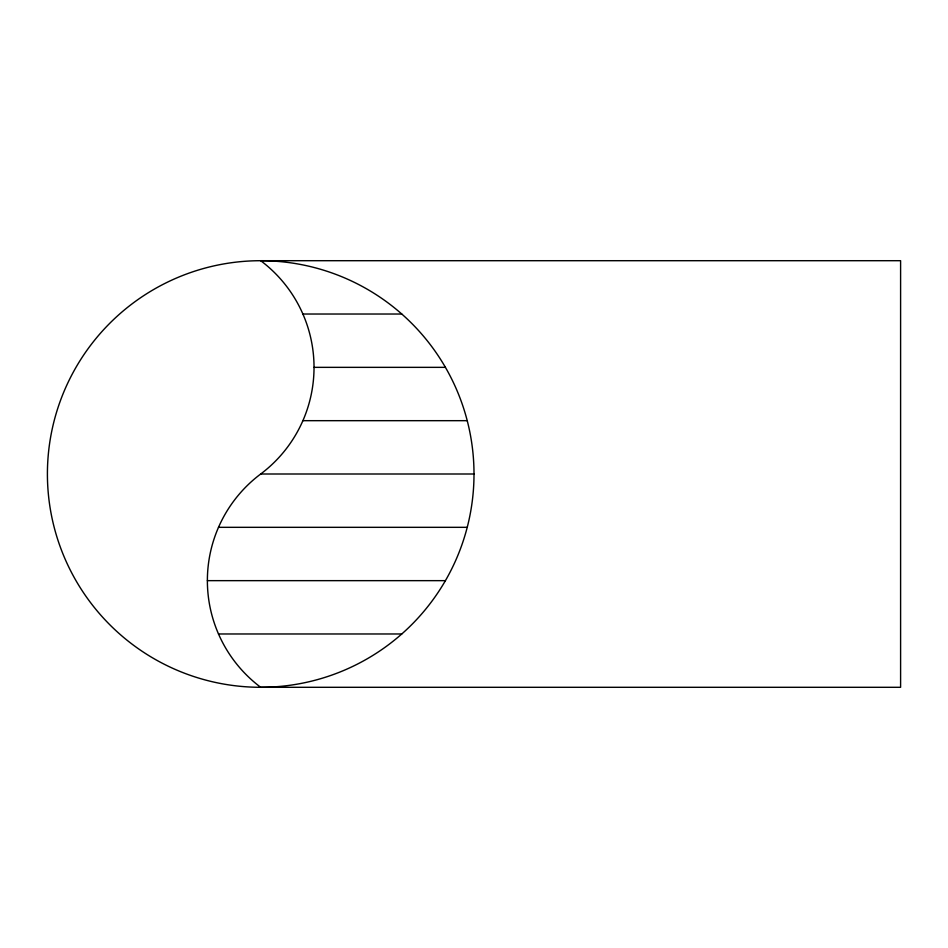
<?xml version="1.0" encoding="UTF-8"?>
<svg xmlns="http://www.w3.org/2000/svg" width="948" height="948" viewBox="0 0 948 948"><rect width="100%" height="100%" fill="white"/><g stroke="black" fill="none" stroke-linecap="round" stroke-linejoin="round"><path stroke-width="1.42" d="M302.898 314.025L401.786 314.025M314.025 367.35L445.418 367.35M302.898 420.675L467.222 420.675M260.7 474A133.312 133.312 0 0 0 260.7 687.3L900.6 687.3L900.6 260.7L260.7 260.7A133.312 133.312 0 0 1 260.7 474L474 474A213.3 213.3 0 0 1 154.05 658.718A213.3 213.3 0 0 1 154.05 289.282A213.3 213.3 0 0 1 474 474M218.502 527.325L467.222 527.325M207.375 580.65L445.418 580.65M218.502 633.975L401.786 633.975"/></g></svg>
